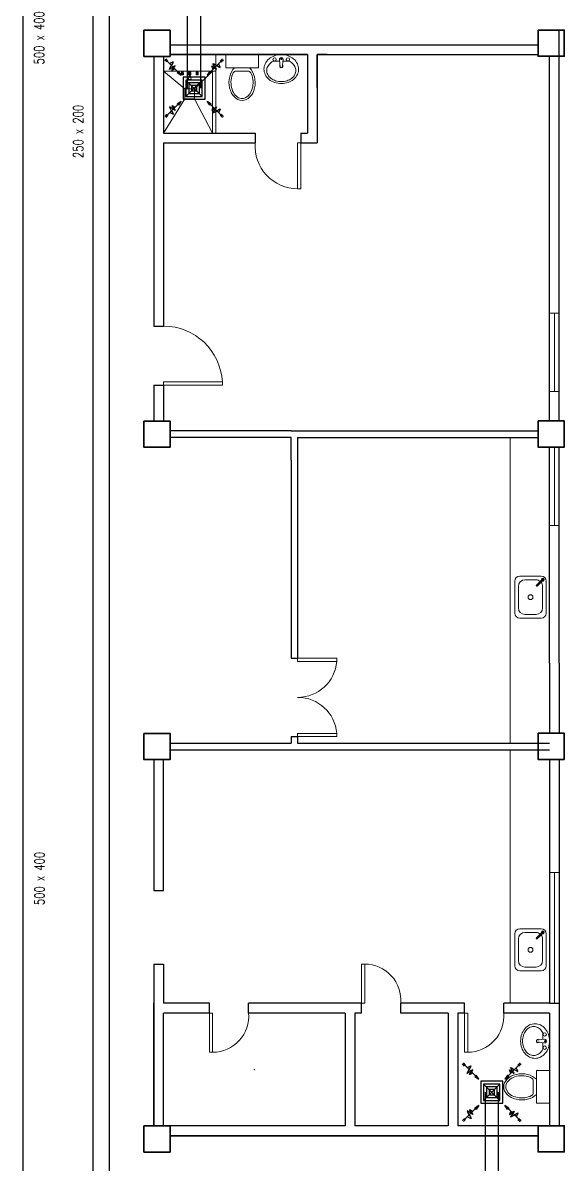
# Model space of a CAD drawing. Header units: millimetres. Extents: x 3 to 200, y 1 to 233.
# Drawn here: x 21.47 to 29.74, y 29.55 to 47 of the extents above; entities that cross this region are included whole.
import ezdxf

# ---------------------------------------------------------------- set-up
doc = ezdxf.new("R2010")
doc.units = ezdxf.units.MM
doc.header["$MEASUREMENT"] = 0
for name, color, linetype in [('ahu line', 150, 'Continuous'), ('AIR', 7, 'Continuous'), ('AIR-00', 8, 'Continuous'), ('AIR-03', 30, 'Continuous'), ('ducting label', 7, 'Continuous'), ('exhaust', 1, 'Continuous')]:
    doc.layers.add(name, color=color, linetype=linetype)
doc.styles.add('Arch-Dim', font='simplex.shx', dxfattribs={"width": 0.75})

# ---------------------------------------------------------------- blocks, each defined once
blk = doc.blocks.new('GRILL-C-IN')
at = {"layer": 'AIR-00', "ltscale": 3}
for p, q in [((-0.623, 0.601), (-0.674, 0.651)), ((-0.601, 0.623), (-0.651, 0.674)), ((-0.637, 0.637), (-0.3, 0.3)), ((0.637, 0.637), (0.3, 0.3)), ((0.601, 0.623), (0.651, 0.674)), ((0.623, 0.601), (0.674, 0.651)), ((-0.637, -0.637), (-0.3, -0.3)), ((0.637, -0.637), (0.3, -0.3)), ((-0.623, -0.601), (-0.674, -0.651)), ((-0.601, -0.623), (-0.651, -0.674)), ((0.601, -0.623), (0.651, -0.674)), ((0.623, -0.601), (0.674, -0.651))]:
    blk.add_line(p, q, dxfattribs=at)
at = {"layer": 'AIR-00', "color": 50}
for p, q in [((-0.188, 0.187), (0.187, -0.188)), ((0.187, 0.187), (-0.188, -0.188))]:
    blk.add_line(p, q, dxfattribs=at)
at = {"layer": 'AIR-00', "ltscale": 3}
for points in [[(-0.362, 0.393), (-0.393, 0.362), (-0.3, 0.3)], [(0.393, 0.362), (0.362, 0.393), (0.3, 0.3)], [(-0.362, -0.393), (-0.393, -0.362), (-0.3, -0.3)], [(0.393, -0.362), (0.362, -0.393), (0.3, -0.3)]]:
    blk.add_lwpolyline(points, close=True, dxfattribs=at)
at = {"layer": 'AIR-00', "color": 50}
for points in [[(-0.188, -0.188), (0.187, -0.188), (0.187, 0.187), (-0.188, 0.187)], [(-0.125, -0.125), (0.125, -0.125), (0.125, 0.125), (-0.125, 0.125)], [(-0.062, -0.062), (0.062, -0.062), (0.062, 0.062), (-0.062, 0.062)]]:
    blk.add_lwpolyline(points, close=True, dxfattribs=at)
at = {"layer": 'AIR-00', "ltscale": 3}
for points in [[(-0.441, 0.441), (-0.512, 0.404), (-0.432, 0.514), (-0.568, 0.43), (-0.477, 0.6), (-0.561, 0.561)], [(0.441, 0.441), (0.404, 0.512), (0.514, 0.432), (0.43, 0.568), (0.6, 0.477), (0.561, 0.561)], [(-0.441, -0.441), (-0.512, -0.404), (-0.432, -0.514), (-0.568, -0.43), (-0.477, -0.6), (-0.561, -0.561)], [(0.441, -0.441), (0.404, -0.512), (0.514, -0.432), (0.43, -0.568), (0.6, -0.477), (0.561, -0.561)]]:
    blk.add_spline(points, degree=3, dxfattribs=at)
for points in [[(-0.3, 0.3), (-0.362, 0.393), (-0.393, 0.362)], [(0.3, 0.3), (0.393, 0.362), (0.362, 0.393)], [(-0.3, -0.3), (-0.362, -0.393), (-0.393, -0.362)], [(0.3, -0.3), (0.393, -0.362), (0.362, -0.393)]]:
    blk.add_solid(points, dxfattribs=at)
at = {"layer": 'AIR-03', "color": 6}
blk.add_lwpolyline([(-0.25, -0.25), (0.25, -0.25), (0.25, 0.25), (-0.25, 0.25)], close=True, dxfattribs=at)

msp = doc.modelspace()

# ---------------------------------------------------------------- linework, layer by layer
at = {"color": 8, "linetype": 'ByBlock', "lineweight": 25}
for p, q in [((29.67, 40.914), (29.67, 46.889)), ((23.72, 46.663), (29.345, 46.663)), ((23.47, 46.487), (23.47, 42.362)), ((23.62, 46.487), (23.62, 45.313)), ((23.62, 46.487), (23.62, 45.313)), ((23.72, 46.513), (25.82, 46.513)), ((25.82, 46.513), (23.72, 46.513)), ((25.82, 46.513), (23.72, 46.513)), ((25.97, 46.513), (29.345, 46.513)), ((26.12, 46.513), (25.97, 46.513)), ((29.52, 40.912), (29.52, 46.489)), ((23.62, 46.363), (23.62, 45.313)), ((23.62, 45.163), (23.62, 42.362)), ((23.47, 42.362), (23.62, 42.362)), ((23.47, 41.462), (23.47, 41.262)), ((23.47, 41.462), (23.62, 41.462)), ((23.62, 41.462), (23.62, 41.362)), ((23.62, 41.462), (23.62, 40.912)), ((23.47, 41.262), (23.47, 41.262)), ((23.47, 41.262), (23.47, 40.912)), ((25.57, 40.762), (23.72, 40.762)), ((25.57, 40.662), (23.72, 40.662)), ((25.57, 40.762), (29.345, 40.762)), ((25.57, 40.312), (25.57, 40.662)), ((25.67, 40.662), (25.67, 37.288)), ((25.67, 40.662), (29.345, 40.662)), ((29.52, 37.212), (29.52, 40.514)), ((29.67, 37.212), (29.67, 40.514)), ((25.57, 40.312), (25.57, 37.288)), ((25.57, 37.288), (25.67, 37.288)), ((29.52, 37.212), (29.52, 36.139)), ((29.67, 37.212), (29.67, 36.139)), ((23.72, 35.988), (25.42, 35.988)), ((25.42, 35.988), (25.57, 35.988)), ((25.42, 35.988), (25.57, 35.988)), ((25.57, 36.088), (25.67, 36.088)), ((25.57, 36.088), (25.57, 35.988)), ((25.67, 36.088), (25.67, 35.988)), ((25.67, 35.988), (28.47, 35.988)), ((25.67, 35.988), (29.52, 35.988)), ((23.72, 35.888), (28.47, 35.888)), ((25.42, 35.888), (29.52, 35.888)), ((23.47, 35.737), (23.47, 33.737)), ((23.62, 33.737), (23.62, 35.737)), ((29.52, 35.739), (29.52, 32.012)), ((29.67, 35.739), (29.67, 32.012)), ((23.47, 33.737), (23.62, 33.737)), ((23.47, 32.612), (23.47, 30.137)), ((23.47, 32.612), (23.62, 32.612)), ((23.62, 32.612), (23.62, 32.012)), ((26.645, 32.012), (24.92, 32.012)), ((28.22, 32.012), (27.245, 32.012)), ((29.52, 32.012), (28.82, 32.012)), ((29.52, 32.012), (29.67, 32.012)), ((29.67, 32.012), (29.67, 30.139)), ((29.52, 31.862), (29.52, 30.137)), ((26.395, 30.137), (23.62, 30.137)), ((27.97, 30.137), (26.545, 30.137)), ((29.52, 30.137), (28.12, 30.137)), ((23.72, 29.987), (29.345, 29.987)), ((29.345, 29.987), (23.72, 29.987))]:
    msp.add_line(p, q, dxfattribs=at)
at = {"color": 8, "linetype": 'ByBlock', "lineweight": 9, "ltscale": 0.3}
for p, q in [((24.42, 46.513), (24.42, 45.313)), ((23.945, 45.988), (23.62, 46.263)), ((24.095, 45.988), (24.37, 46.263)), ((24.37, 46.263), (24.37, 45.313)), ((23.945, 45.838), (23.62, 45.313)), ((24.095, 45.838), (24.37, 45.313))]:
    msp.add_line(p, q, dxfattribs=at)
at = {"color": 8, "linetype": 'ByBlock', "lineweight": 9}
for p, q in [((24.42, 46.263), (24.42, 46.513)), ((23.62, 46.263), (24.42, 46.263)), ((29.67, 42.562), (29.52, 42.562)), ((29.595, 42.562), (29.595, 41.362)), ((29.67, 41.362), (29.67, 42.562)), ((29.52, 41.362), (29.67, 41.362)), ((28.92, 35.988), (28.92, 40.663)), ((29.595, 39.314), (29.595, 40.514)), ((29.67, 40.514), (29.67, 39.314)), ((29.67, 39.314), (29.52, 39.314)), ((28.92, 35.888), (28.92, 32.012)), ((23.47, 35.737), (23.62, 35.737)), ((29.67, 34.012), (29.52, 34.012)), ((29.595, 34.012), (29.595, 32.012)), ((29.67, 32.012), (29.67, 34.012))]:
    msp.add_line(p, q, dxfattribs=at)
at = {"color": 8, "lineweight": 9}
for p, q in [((24.57, 46.513), (24.57, 46.313)), ((25.07, 46.513), (24.57, 46.513)), ((25.07, 46.313), (25.07, 46.513)), ((25.405, 46.315), (25.392, 46.437)), ((25.434, 46.315), (25.448, 46.437)), ((23.889, 46.263), (23.923, 46.263)), ((23.889, 46.262), (23.889, 46.263)), ((23.889, 46.262), (23.923, 46.262)), ((23.889, 46.262), (23.893, 46.255)), ((23.892, 46.241), (23.893, 46.243)), ((23.892, 46.241), (23.92, 46.241)), ((23.892, 46.235), (23.892, 46.241)), ((23.893, 46.255), (23.92, 46.255)), ((23.893, 46.243), (23.92, 46.243)), ((23.895, 46.255), (23.895, 46.243)), ((23.918, 46.255), (23.918, 46.243)), ((23.923, 46.262), (23.92, 46.255)), ((23.92, 46.241), (23.92, 46.243)), ((23.92, 46.235), (23.92, 46.241)), ((23.923, 46.262), (23.923, 46.263)), ((24.003, 46.257), (23.991, 46.263)), ((23.991, 46.263), (24.049, 46.263)), ((24.037, 46.257), (24.003, 46.257)), ((24.003, 46.247), (24.003, 46.257)), ((24.003, 46.257), (24.037, 46.257)), ((24.037, 46.247), (24.003, 46.247)), ((24.006, 46.241), (24.007, 46.243)), ((24.006, 46.241), (24.012, 46.241)), ((24.006, 46.235), (24.006, 46.241)), ((24.007, 46.243), (24.012, 46.243)), ((24.009, 46.247), (24.009, 46.243)), ((24.012, 46.185), (24.012, 46.247)), ((24.012, 46.247), (24.027, 46.247)), ((24.027, 46.247), (24.027, 46.185)), ((24.027, 46.243), (24.033, 46.243)), ((24.027, 46.241), (24.034, 46.241)), ((24.031, 46.247), (24.031, 46.243)), ((24.034, 46.241), (24.033, 46.243)), ((24.034, 46.235), (24.034, 46.241)), ((24.049, 46.263), (24.037, 46.257)), ((24.037, 46.257), (24.037, 46.247)), ((24.116, 46.262), (24.116, 46.263)), ((24.116, 46.263), (24.151, 46.263)), ((24.116, 46.262), (24.12, 46.255)), ((24.116, 46.262), (24.151, 46.262)), ((24.12, 46.255), (24.147, 46.255)), ((24.12, 46.243), (24.147, 46.243)), ((24.12, 46.241), (24.12, 46.243)), ((24.12, 46.235), (24.12, 46.241)), ((24.12, 46.241), (24.148, 46.241)), ((24.122, 46.255), (24.122, 46.243)), ((24.145, 46.255), (24.145, 46.243)), ((24.151, 46.262), (24.147, 46.255)), ((24.148, 46.241), (24.147, 46.243)), ((24.148, 46.235), (24.148, 46.241)), ((24.151, 46.262), (24.151, 46.263)), ((24.57, 46.313), (25.07, 46.313)), ((24.729, 46.263), (24.91, 46.263)), ((23.89, 46.229), (23.892, 46.233)), ((23.89, 46.207), (23.89, 46.229)), ((23.89, 46.207), (23.923, 46.207)), ((23.893, 46.205), (23.89, 46.207)), ((23.893, 46.229), (23.9, 46.229)), ((23.893, 46.216), (23.893, 46.228)), ((23.893, 46.205), (23.919, 46.205)), ((23.893, 46.204), (23.893, 46.205)), ((23.893, 46.204), (23.919, 46.204)), ((23.9, 46.216), (23.9, 46.228)), ((23.919, 46.229), (23.912, 46.229)), ((23.912, 46.216), (23.912, 46.228)), ((23.919, 46.216), (23.919, 46.228)), ((23.919, 46.205), (23.923, 46.207)), ((23.919, 46.204), (23.919, 46.205)), ((23.923, 46.229), (23.921, 46.233)), ((23.923, 46.207), (23.923, 46.229)), ((24.008, 46.177), (23.999, 46.135)), ((24.039, 46.131), (24.001, 46.131)), ((24.003, 46.229), (24.005, 46.233)), ((24.003, 46.207), (24.003, 46.229)), ((24.003, 46.207), (24.012, 46.207)), ((24.007, 46.205), (24.003, 46.207)), ((24.007, 46.229), (24.012, 46.229)), ((24.007, 46.216), (24.007, 46.228)), ((24.007, 46.205), (24.012, 46.205)), ((24.007, 46.204), (24.007, 46.205)), ((24.007, 46.204), (24.012, 46.204)), ((24.008, 46.185), (24.008, 46.177)), ((24.032, 46.185), (24.008, 46.185)), ((24.008, 46.177), (24.032, 46.177)), ((24.008, 46.177), (24.032, 46.177)), ((24.033, 46.229), (24.027, 46.229)), ((24.027, 46.207), (24.037, 46.207)), ((24.027, 46.205), (24.033, 46.205)), ((24.027, 46.204), (24.033, 46.204)), ((24.032, 46.177), (24.032, 46.185)), ((24.032, 46.177), (24.041, 46.135)), ((24.033, 46.216), (24.033, 46.228)), ((24.033, 46.205), (24.037, 46.207)), ((24.033, 46.204), (24.033, 46.205)), ((24.037, 46.229), (24.034, 46.233)), ((24.037, 46.207), (24.037, 46.229)), ((24.117, 46.229), (24.119, 46.233)), ((24.117, 46.207), (24.117, 46.229)), ((24.12, 46.205), (24.117, 46.207)), ((24.117, 46.207), (24.15, 46.207)), ((24.12, 46.229), (24.128, 46.229)), ((24.12, 46.216), (24.12, 46.228)), ((24.12, 46.204), (24.12, 46.205)), ((24.12, 46.205), (24.147, 46.205)), ((24.12, 46.204), (24.147, 46.204)), ((24.127, 46.216), (24.127, 46.228)), ((24.147, 46.229), (24.139, 46.229)), ((24.14, 46.216), (24.14, 46.228)), ((24.147, 46.216), (24.147, 46.228)), ((24.147, 46.205), (24.15, 46.207)), ((24.147, 46.204), (24.147, 46.205)), ((24.15, 46.229), (24.148, 46.233)), ((24.15, 46.207), (24.15, 46.229)), ((29.323, 31.449), (29.444, 31.462)), ((29.323, 31.42), (29.444, 31.406)), ((29.521, 30.984), (29.321, 30.984)), ((29.321, 30.984), (29.321, 30.484)), ((29.521, 30.484), (29.521, 30.984)), ((29.271, 30.825), (29.271, 30.644)), ((29.321, 30.484), (29.521, 30.484))]:
    msp.add_line(p, q, dxfattribs=at)
at = {"color": 8, "linetype": 'ByBlock', "lineweight": 25, "ltscale": 0.3}
for p, q in [((25.82, 46.513), (25.82, 45.313)), ((25.97, 46.513), (25.97, 45.163)), ((23.62, 45.313), (25.02, 45.313)), ((25.02, 45.313), (25.02, 45.163)), ((25.72, 45.313), (25.82, 45.313)), ((25.72, 45.313), (25.72, 45.163)), ((23.62, 45.163), (25.02, 45.163)), ((25.72, 45.163), (25.97, 45.163)), ((23.47, 30.137), (23.47, 32.012)), ((24.32, 32.012), (23.62, 32.012)), ((24.32, 31.862), (24.32, 32.012)), ((26.645, 32.012), (24.92, 32.012)), ((24.92, 31.862), (24.92, 32.012)), ((26.645, 31.862), (26.645, 32.012)), ((28.22, 32.012), (27.245, 32.012)), ((27.245, 31.862), (27.245, 32.012)), ((28.22, 31.862), (28.22, 32.012)), ((29.52, 32.012), (28.82, 32.012)), ((28.82, 31.862), (28.82, 32.012)), ((23.62, 30.137), (23.62, 31.862)), ((24.32, 31.862), (23.62, 31.862)), ((26.395, 31.862), (24.92, 31.862)), ((26.395, 31.862), (26.395, 30.137)), ((26.545, 31.862), (26.545, 30.137)), ((26.645, 31.862), (26.545, 31.862)), ((27.97, 31.862), (27.245, 31.862)), ((27.97, 31.862), (27.97, 30.137)), ((28.12, 31.862), (28.12, 30.137)), ((28.22, 31.862), (28.12, 31.862)), ((28.22, 31.862), (28.12, 31.862)), ((29.52, 31.862), (28.82, 31.862))]:
    msp.add_line(p, q, dxfattribs=at)
at = {"color": 8, "linetype": 'ByBlock', "lineweight": 13}
for p, q in [((24.52, 41.512), (23.62, 41.512)), ((23.62, 41.512), (23.62, 41.462)), ((23.62, 41.462), (24.52, 41.462)), ((24.52, 41.462), (24.52, 41.512)), ((25.67, 37.288), (26.27, 37.288)), ((25.67, 37.238), (25.67, 37.288)), ((26.27, 37.238), (25.67, 37.238)), ((26.27, 37.288), (26.27, 37.238)), ((26.27, 36.138), (25.67, 36.138)), ((25.67, 36.138), (25.67, 36.088)), ((26.27, 36.088), (26.27, 36.138)), ((25.67, 36.088), (26.27, 36.088))]:
    msp.add_line(p, q, dxfattribs=at)
at = {"color": 8, "lineweight": 9, "ltscale": 0.4}
for p, q in [((28.99, 38.465), (28.99, 37.975)), ((29.045, 38.385), (29.045, 38.055)), ((29.395, 38.54), (29.065, 38.54)), ((29.315, 38.485), (29.145, 38.485)), ((29.411, 38.494), (29.32, 38.402)), ((29.423, 38.481), (29.332, 38.39)), ((29.415, 38.055), (29.415, 38.385)), ((29.47, 37.975), (29.47, 38.465)), ((29.065, 37.9), (29.395, 37.9)), ((29.145, 37.955), (29.315, 37.955)), ((28.99, 33.074), (28.99, 32.584)), ((29.045, 32.994), (29.045, 32.664)), ((29.395, 33.149), (29.065, 33.149)), ((29.315, 33.094), (29.145, 33.094)), ((29.411, 33.102), (29.32, 33.01)), ((29.423, 33.089), (29.332, 32.998)), ((29.415, 32.664), (29.415, 32.994)), ((29.47, 32.584), (29.47, 33.074)), ((29.065, 32.509), (29.395, 32.509)), ((29.145, 32.564), (29.315, 32.564))]:
    msp.add_line(p, q, dxfattribs=at)
at = {"color": 8, "linetype": 'ByBlock', "lineweight": 35}
for points in [[(23.32, 46.887), (23.72, 46.887), (23.72, 46.487), (23.32, 46.487)], [(29.345, 46.889), (29.745, 46.889), (29.745, 46.489), (29.345, 46.489)], [(23.32, 40.912), (23.72, 40.912), (23.72, 40.512), (23.32, 40.512)], [(29.345, 40.914), (29.745, 40.914), (29.745, 40.514), (29.345, 40.514)], [(23.32, 36.137), (23.72, 36.137), (23.72, 35.737), (23.32, 35.737)], [(29.345, 36.139), (29.745, 36.139), (29.745, 35.739), (29.345, 35.739)], [(23.32, 30.137), (23.72, 30.137), (23.72, 29.737), (23.32, 29.737)], [(29.345, 30.139), (29.745, 30.139), (29.745, 29.739), (29.345, 29.739)]]:
    msp.add_lwpolyline(points, close=True, dxfattribs=at)
at = {"color": 8, "lineweight": 9}
for points in [[(25.155, 46.292, 0.11576), (25.174, 46.209, 0.104047), (25.233, 46.135, 0.090875), (25.316, 46.088, 0.083344), (25.42, 46.071, 0.083344), (25.523, 46.088, 0.090875), (25.607, 46.135, 0.104047), (25.666, 46.209, 0.11576), (25.685, 46.292, 0.11576), (25.666, 46.374, 0.104047), (25.607, 46.448, 0.090875), (25.523, 46.495, 0.083344), (25.42, 46.513, 0.083344), (25.316, 46.495, 0.090875), (25.233, 46.448, 0.104047), (25.174, 46.374, 0.11576)], [(29.3, 31.699, 0.11576), (29.217, 31.68, 0.104047), (29.143, 31.622, 0.090875), (29.096, 31.538, 0.083344), (29.079, 31.434, 0.083344), (29.096, 31.331, 0.090875), (29.143, 31.247, 0.104047), (29.217, 31.189, 0.11576), (29.3, 31.169, 0.11576), (29.382, 31.189, 0.104047), (29.456, 31.247, 0.090875), (29.503, 31.331, 0.083344), (29.521, 31.434, 0.083344), (29.503, 31.538, 0.090875), (29.456, 31.622, 0.104047), (29.382, 31.68, 0.11576)]]:
    msp.add_lwpolyline(points, format="xyb", close=True, dxfattribs=at)
for points in [[(25.197, 46.271, 0.124838), (25.213, 46.208, 0.105788), (25.263, 46.15, 0.086697), (25.332, 46.114, 0.076776), (25.42, 46.101, 0.076776), (25.507, 46.114, 0.086697), (25.577, 46.15, 0.105788), (25.627, 46.208, 0.124838), (25.642, 46.271, 0.124838), (25.627, 46.333, 0.105788), (25.577, 46.391, 0.040067), (25.547, 46.411), (25.444, 46.411, 0.040067)], [(25.396, 46.411), (25.293, 46.411, 0.040067), (25.263, 46.391, 0.105788), (25.213, 46.333, 0.124838), (25.197, 46.271, 0.124838)], [(29.279, 31.657, 0.124838), (29.216, 31.641, 0.105788), (29.158, 31.592, 0.086697), (29.122, 31.522, 0.076776), (29.109, 31.434, 0.076776), (29.122, 31.347, 0.086697), (29.158, 31.277, 0.105788), (29.216, 31.228, 0.124838), (29.279, 31.212, 0.124838), (29.341, 31.228, 0.105788), (29.399, 31.277, 0.040067), (29.419, 31.308), (29.419, 31.41, 0.040067)], [(29.419, 31.459), (29.419, 31.561, 0.040067), (29.399, 31.592, 0.105788), (29.341, 31.641, 0.124838), (29.279, 31.657, 0.124838)]]:
    msp.add_lwpolyline(points, format="xyb", dxfattribs=at)
at = {"color": 8, "linetype": 'ByBlock', "lineweight": 25}
msp.add_lwpolyline([(25.97, 46.013), (25.97, 46.513)], dxfattribs=at)
at = {"color": 8, "linetype": 'ByBlock', "lineweight": 9, "ltscale": 0.3}
msp.add_lwpolyline([(24.37, 46.263), (24.37, 45.313), (24.42, 45.313), (24.42, 46.263), (24.42, 46.263)], dxfattribs=at)
at = {"color": 8, "linetype": 'ByBlock', "lineweight": 9, "ltscale": 0.03}
msp.add_lwpolyline([(24.095, 45.988), (23.945, 45.988), (23.945, 45.838), (24.095, 45.838)], close=True, dxfattribs=at)
at = {"color": 8, "lineweight": 13, "ltscale": 0.03}
for points in [[(25.72, 45.163), (25.67, 45.163), (25.67, 44.463), (25.72, 44.463)], [(26.645, 32.012), (26.695, 32.012), (26.695, 32.612), (26.645, 32.612)], [(24.32, 31.862), (24.37, 31.862), (24.37, 31.262), (24.32, 31.262)], [(28.22, 31.862), (28.27, 31.862), (28.27, 31.262), (28.22, 31.262)]]:
    msp.add_lwpolyline(points, close=True, dxfattribs=at)
at = {"color": 8, "lineweight": 9}
for centre, radius in [((25.318, 46.44), 0.0255), ((25.42, 46.446), 0.0095), ((25.522, 46.44), 0.0255), ((29.448, 31.536), 0.0255), ((29.454, 31.434), 0.0095), ((29.448, 31.333), 0.0255)]:
    msp.add_circle(centre, radius, dxfattribs=at)
at = {"color": 8, "lineweight": 9, "ltscale": 0.4}
for centre in [(29.23, 38.22), (29.23, 32.829)]:
    msp.add_circle(centre, 0.0375, dxfattribs=at)
at = {"color": 8, "lineweight": 9}
for centre, radius, start, end in [((25.42, 46.44), 0.028, 353.7545, 186.2455), ((24.729, 46.213), 0.05, 90, 151.8499), ((24.91, 46.213), 0.05, 28.0084, 90), ((25.42, 46.338), 0.025, 138.7978, 233.6932), ((25.42, 46.408), 0.0948, 261.2026, 278.7974), ((25.42, 46.338), 0.025, 251.3793, 288.6207), ((25.42, 46.338), 0.025, 306.3068, 41.2022), ((29.346, 31.434), 0.025, 161.3793, 198.6207), ((29.416, 31.434), 0.0948, 171.2026, 188.7974), ((29.346, 31.434), 0.025, 48.7978, 143.6932), ((29.346, 31.434), 0.025, 216.3068, 311.2022), ((29.448, 31.434), 0.028, 263.7545, 96.2455), ((29.221, 30.825), 0.05, 0, 61.8499), ((29.221, 30.644), 0.05, 298.0084, 360)]:
    msp.add_arc(centre, radius, start, end, dxfattribs=at)
at = {"color": 8, "lineweight": 13, "ltscale": 0.03}
for centre, radius, start, end in [((25.67, 45.114), 0.652, 175.7578, 270), ((26.695, 32.06), 0.552, 355.0209, 90), ((24.37, 31.814), 0.552, 270, 4.9791), ((28.27, 31.814), 0.552, 270, 4.9791)]:
    msp.add_arc(centre, radius, start, end, dxfattribs=at)
at = {"color": 8, "linetype": 'ByBlock', "lineweight": 13}
for centre, radius, start, end in [((23.62, 41.462), 0.9, 3.1847, 90), ((25.67, 37.288), 0.6, 270, 355.2198), ((25.67, 36.088), 0.6, 4.7802, 90)]:
    msp.add_arc(centre, radius, start, end, dxfattribs=at)
at = {"color": 8, "lineweight": 9, "ltscale": 0.4}
for centre, radius, start, end in [((29.065, 38.465), 0.075, 90, 180), ((29.145, 38.385), 0.1, 90, 180), ((29.315, 38.385), 0.1, 50.0132, 90), ((29.326, 38.396), 0.00874, 135, 315), ((29.315, 38.385), 0.1, 0, 39.9868), ((29.395, 38.465), 0.075, 0, 90), ((29.417, 38.487), 0.0217, 248.7565, 201.2435), ((29.417, 38.487), 0.0145, 262.0499, 187.9501), ((29.417, 38.487), 0.00874, 315, 135), ((29.145, 38.055), 0.1, 180, 270), ((29.315, 38.055), 0.1, 270, 0), ((29.065, 37.975), 0.075, 180, 270), ((29.395, 37.975), 0.075, 270, 0), ((29.065, 33.074), 0.075, 90, 180), ((29.145, 32.994), 0.1, 90, 180), ((29.315, 32.994), 0.1, 50.0132, 90), ((29.326, 33.004), 0.00874, 135, 315), ((29.315, 32.994), 0.1, 0, 39.9868), ((29.395, 33.074), 0.075, 0, 90), ((29.417, 33.095), 0.0217, 248.7565, 201.2435), ((29.417, 33.095), 0.0145, 262.0499, 187.9501), ((29.417, 33.095), 0.00874, 315, 135), ((29.145, 32.664), 0.1, 180, 270), ((29.315, 32.664), 0.1, 270, 0), ((29.065, 32.584), 0.075, 180, 270), ((29.395, 32.584), 0.075, 270, 0)]:
    msp.add_arc(centre, radius, start, end, dxfattribs=at)
at = {"color": 8, "lineweight": 9}
for centre, major_axis, ratio, start_param, end_param in [((24.82, 46.088), (0, 0.275), 0.727273, 0.612555, 5.670631), ((23.881, 46.217), (-0.00896, 0.00896), 1, 3.15309, 3.864175), ((23.878, 46.222), (0.0118, 0.0118), 1, 6.018417, 6.150642), ((23.888, 46.235), (0.00268, 0.00268), 1, 5.003733, 5.497675), ((23.889, 46.228), (0.00268, 0.00268), 1, 5.497675, 6.125314), ((23.904, 46.228), (-0.00268, 0.00268), 1, 0.157647, 0.785286), ((23.911, 46.217), (-0.00738, 0.00738), 1, 0.858879, 1.643677), ((23.911, 46.223), (0.00887, 0.00887), 1, 1.36743, 1.728443), ((23.906, 46.23), (-0.00268, 0.00268), 1, -1.367654, -0.203367), ((23.906, 46.212), (-0.00268, 0.00268), 1, 1.643677, 3.068487), ((23.901, 46.223), (0.00887, 0.00887), 1, 6.125314, 6.486327), ((23.902, 46.217), (0.00738, 0.00738), 1, 4.639283, 5.424081), ((23.909, 46.228), (-0.00268, 0.00268), 1, 3.926878, 4.554518), ((23.923, 46.228), (0.00268, 0.00268), 1, 1.728443, 2.356082), ((23.932, 46.217), (0.00896, 0.00896), 1, 2.418785, 3.129871), ((23.924, 46.235), (0.00268, 0.00268), 1, 2.356082, 2.850023), ((23.935, 46.222), (-0.0118, 0.0118), 1, 0.132318, 0.264544), ((23.994, 46.217), (0.00896, 0.00896), 1, 4.723886, 5.434971), ((24.002, 46.235), (-0.00268, 0.00268), 1, 3.432937, 3.926878), ((23.992, 46.222), (0.0118, 0.0118), 1, 6.018417, 6.150642), ((24.003, 46.228), (-0.00268, 0.00268), 1, 3.926878, 4.554518), ((24.037, 46.228), (-0.00268, 0.00268), 1, 0.157647, 0.785286), ((24.046, 46.217), (-0.00896, 0.00896), 1, 0.847989, 1.559075), ((24.038, 46.235), (-0.00268, 0.00268), 1, 0.785286, 1.279227), ((24.048, 46.222), (0.0118, 0.0118), 1, 1.703115, 1.83534), ((24.037, 46.134), (-0.00268, 0.00268), 1, 2.924915, 4.294977), ((24.108, 46.217), (-0.00896, 0.00896), 1, 3.15309, 3.864175), ((24.116, 46.235), (0.00268, 0.00268), 1, 5.003733, 5.497675), ((24.105, 46.222), (-0.0118, 0.0118), 1, 4.44762, 4.579846), ((24.117, 46.228), (0.00268, 0.00268), 1, 5.497675, 6.125314), ((24.131, 46.228), (-0.00268, 0.00268), 1, 0.157647, 0.785286), ((24.138, 46.217), (-0.00738, 0.00738), 1, 0.858879, 1.643677), ((24.138, 46.223), (0.00887, 0.00887), 1, 1.36743, 1.728443), ((24.134, 46.23), (-0.00268, 0.00268), 1, -1.367654, -0.203367), ((24.134, 46.212), (-0.00268, 0.00268), 1, 1.643677, 3.068487), ((24.129, 46.223), (0.00887, 0.00887), 1, 6.125314, 6.486327), ((24.129, 46.217), (0.00738, 0.00738), 1, 4.639283, 5.424081), ((24.136, 46.228), (-0.00268, 0.00268), 1, 3.926878, 4.554518), ((24.162, 46.222), (0.0118, 0.0118), 1, 1.703115, 1.83534), ((24.15, 46.228), (0.00268, 0.00268), 1, 1.728443, 2.356082), ((24.159, 46.217), (0.00896, 0.00896), 1, 2.418785, 3.129871), ((24.151, 46.235), (0.00268, 0.00268), 1, 2.356082, 2.850023), ((29.096, 30.734), (0.275, 0), 0.727273, 0.612555, 5.670631)]:
    msp.add_ellipse(centre, major_axis=major_axis, ratio=ratio, start_param=start_param, end_param=end_param, dxfattribs=at)
at = {"color": 8, "lineweight": 9, "extrusion": (4.99074e-41, -2.88216e-41, -1)}
msp.add_ellipse((24.003, 46.134), major_axis=(-0.00268, 0.00268), ratio=1, start_param=4.495936, end_param=5.865998, dxfattribs=at)
at = {"color": 8, "lineweight": 9}
for points in [[(24.685, 46.236), (24.676, 46.22), (24.669, 46.202), (24.642, 46.111), (24.647, 46.023), (24.705, 45.892), (24.755, 45.85), (24.853, 45.837), (24.905, 45.863), (24.979, 45.974), (24.997, 46.058), (24.982, 46.172), (24.97, 46.207), (24.954, 46.236)], [(29.244, 30.869), (29.228, 30.878), (29.21, 30.885), (29.119, 30.912), (29.031, 30.907), (28.9, 30.849), (28.858, 30.799), (28.845, 30.701), (28.871, 30.649), (28.982, 30.575), (29.066, 30.557), (29.18, 30.572), (29.214, 30.584), (29.244, 30.6)]]:
    msp.add_open_spline(points, degree=3, knots=[0.937253, 0.937253, 0.937253, 0.937253, 1.185372, 1.185372, 2.113864, 2.113864, 3.042356, 3.042356, 3.970847, 3.970847, 4.899339, 4.899339, 5.346062, 5.346062, 5.346062, 5.346062], dxfattribs=at)
at = {"color": 8, "linetype": 'ByBlock', "lineweight": 9, "ltscale": 0.3}
msp.add_point((25.007, 30.999), dxfattribs=at)
at = {"layer": 'ahu line', "linetype": 'Continuous'}
for p, q in [((22.544, 19.509), (22.544, 57.065)), ((22.794, 19.509), (22.794, 57.065))]:
    msp.add_line(p, q, dxfattribs=at)
at = {"layer": 'exhaust'}
for p, q in [((21.468, 57.808), (21.468, 28.664)), ((23.987, 46.001), (23.987, 48.601)), ((24.187, 46.001), (24.187, 48.601)), ((28.538, 30.652), (28.538, 29.264)), ((28.738, 30.652), (28.738, 29.264))]:
    msp.add_line(p, q, dxfattribs=at)

# ---------------------------------------------------------------- block references
at = {"layer": 'AIR', "xscale": 0.6658363358532475, "yscale": 0.6658363358532475, "zscale": 0.6658363358532475}
for p in [(24.087, 46.001), (28.638, 30.652)]:
    msp.add_blockref('GRILL-C-IN', p, dxfattribs=at)

# ---------------------------------------------------------------- texts
at = {"layer": 'ducting label', "color": 240, "linetype": 'Continuous', "lineweight": 25, "true_color": 0xed1f24, "char_height": 0.15, "attachment_point": 1, "rotation": 90, "style": 'Arch-Dim'}
for insert in [(21.643, 46.362), (21.648, 33.512)]:
    msp.add_mtext_dynamic_manual_height_columns('\\A1;500 x 400', width=1.19515, gutter_width=1.011, heights=[0], dxfattribs=dict(at, insert=insert))
at = {"layer": 'ducting label', "color": 3, "linetype": 'Continuous', "lineweight": 25, "insert": (22.24, 44.932), "char_height": 0.15, "attachment_point": 1, "rotation": 90, "style": 'Arch-Dim'}
msp.add_mtext_dynamic_manual_height_columns('\\A1;250 x 200', width=1.19515, gutter_width=1.011, heights=[0], dxfattribs=at)

doc.saveas('drawing.dxf')
